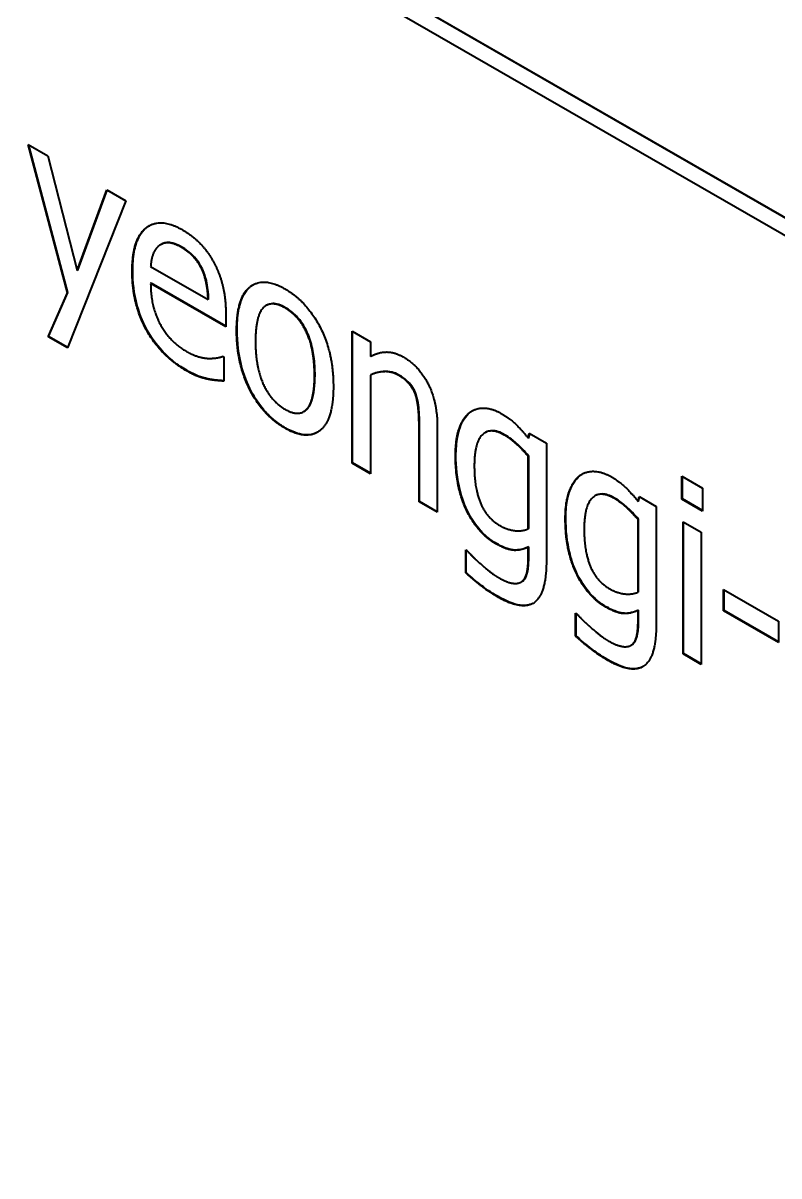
# Model space of a CAD drawing. Header units: millimetres. Extents: x 0 to 3364, y 0 to 2376.
# Drawn here: x 3004.73 to 3010, y 1870.01 to 1878.05 of the extents above; entities that cross this region are included whole.
import ezdxf

# ---------------------------------------------------------------- set-up
doc = ezdxf.new("R2010")
doc.units = ezdxf.units.MM
doc.header["$LTSCALE"] = 4
doc.layers.add('가시적인 것(ISO)', color=3, linetype='Continuous', lineweight=40, true_color=0x00ff00)
doc.layers.add('가시적인 좁은 것(ISO)', color=3, linetype='Continuous', lineweight=35, true_color=0x00ff00)

msp = doc.modelspace()

# ---------------------------------------------------------------- linework, layer by layer
at = {"layer": '가시적인 것(ISO)'}
for p, q in [((3021.3157, 1870.1946), (2989.0009, 1888.8034)), ((2989.0044, 1888.8055), (3021.3157, 1870.1987)), ((3021.4217, 1870.0109), (2988.8948, 1888.7419)), ((3005.0383, 1876.1673), (3004.7641, 1877.1997)), ((3004.7641, 1877.1997), (3004.9017, 1877.1205)), ((3005.0419, 1876.1693), (3004.769, 1877.1969)), ((3004.9017, 1877.1205), (3005.1071, 1876.3214)), ((3005.1071, 1876.3214), (3005.3125, 1876.8839)), ((3005.1106, 1876.3235), (3005.3148, 1876.8826)), ((3005.3125, 1876.8839), (3005.4458, 1876.8072)), ((3005.4458, 1876.8072), (3005.0392, 1875.7822)), ((3005.6917, 1876.504), (3005.6882, 1876.502)), ((3005.6185, 1876.3499), (3006.0191, 1876.1193)), ((3005.1106, 1876.3235), (3005.1071, 1876.3214)), ((3004.9034, 1875.8604), (3005.0383, 1876.1673)), ((3004.9069, 1875.8624), (3005.0419, 1876.1693)), ((3005.0419, 1876.1693), (3005.0383, 1876.1673)), ((3005.6221, 1876.2337), (3005.6185, 1876.2317)), ((3006.1428, 1875.9297), (3005.6185, 1876.2317)), ((3006.1428, 1875.9338), (3005.6221, 1876.2337)), ((3006.0226, 1876.1213), (3006.0191, 1876.1193)), ((3006.1428, 1876.0142), (3006.1428, 1875.9297)), ((3006.4272, 1876.0803), (3006.4237, 1876.0783)), ((3004.9069, 1875.8624), (3004.9034, 1875.8604)), ((3005.0392, 1875.7822), (3004.9034, 1875.8604)), ((3005.0405, 1875.7855), (3004.9069, 1875.8624)), ((3007.023, 1874.9787), (3007.023, 1875.8989)), ((3007.023, 1875.8989), (3007.1502, 1875.8256)), ((3007.0265, 1874.9807), (3007.0265, 1875.8969)), ((3007.1502, 1875.8256), (3007.1502, 1875.7233)), ((3006.1205, 1875.724), (3006.1282, 1875.7195)), ((3006.1282, 1875.7195), (3006.1282, 1875.5506)), ((3007.1537, 1875.5951), (3007.1502, 1875.5931)), ((3007.1502, 1875.5931), (3007.1502, 1874.9054)), ((3007.4692, 1875.4562), (3007.4657, 1875.4542)), ((3006.6889, 1875.3405), (3006.6854, 1875.3384)), ((3007.4897, 1874.7099), (3007.4897, 1875.2346)), ((3007.4933, 1874.7119), (3007.4933, 1875.2366)), ((3007.6169, 1875.2339), (3007.6169, 1874.6366)), ((3007.9536, 1875.1939), (3007.95, 1875.1919)), ((3008.2504, 1875.1533), (3008.2581, 1875.1876)), ((3008.2539, 1875.1554), (3008.2504, 1875.1533)), ((3008.2539, 1875.1554), (3008.2609, 1875.186)), ((3008.2581, 1875.1876), (3008.3776, 1875.1188)), ((3008.3776, 1875.1188), (3008.3776, 1874.3039)), ((3007.0265, 1874.9807), (3007.023, 1874.9787)), ((3007.1502, 1874.9054), (3007.023, 1874.9787)), ((3007.1502, 1874.9095), (3007.0265, 1874.9807)), ((3008.2539, 1875.0291), (3008.2504, 1875.0271)), ((3008.2504, 1874.5213), (3008.2504, 1875.0271)), ((3008.2539, 1874.5233), (3008.2539, 1875.0291)), ((3009.3222, 1874.7279), (3009.3222, 1874.8889)), ((3009.3222, 1874.8889), (3009.4666, 1874.8057)), ((3009.3258, 1874.7299), (3009.3258, 1874.8868)), ((3009.4666, 1874.8057), (3009.4666, 1874.6447)), ((3008.7194, 1874.7529), (3008.7159, 1874.7509)), ((3009.0162, 1874.7123), (3009.024, 1874.7466)), ((3009.0198, 1874.7143), (3009.0267, 1874.745)), ((3009.024, 1874.7466), (3009.1435, 1874.6778)), ((3009.3258, 1874.7299), (3009.3222, 1874.7279)), ((3009.4666, 1874.6447), (3009.3222, 1874.7279)), ((3009.4666, 1874.6488), (3009.3258, 1874.7299)), ((3007.4933, 1874.7119), (3007.4897, 1874.7099)), ((3007.6169, 1874.6366), (3007.4897, 1874.7099)), ((3007.6169, 1874.6407), (3007.4933, 1874.7119)), ((3009.0198, 1874.7143), (3009.0162, 1874.7123)), ((3009.1435, 1874.6778), (3009.1435, 1873.8629)), ((3009.0198, 1874.5881), (3009.0162, 1874.5861)), ((3009.0162, 1874.0803), (3009.0162, 1874.5861)), ((3009.0198, 1874.0823), (3009.0198, 1874.5881)), ((3009.33, 1873.6502), (3009.33, 1874.5704)), ((3009.33, 1874.5704), (3009.4572, 1874.4971)), ((3009.3335, 1873.6522), (3009.3335, 1874.5684)), ((3008.2539, 1874.5233), (3008.2504, 1874.5213)), ((3009.4572, 1874.4971), (3009.4572, 1873.5769)), ((3007.8155, 1874.2142), (3007.8155, 1874.3752)), ((3007.8155, 1874.3752), (3007.8224, 1874.3713)), ((3007.819, 1874.2163), (3007.819, 1874.3732)), ((3008.2539, 1874.3961), (3008.2504, 1874.3941)), ((3008.2504, 1874.3136), (3008.2504, 1874.3941)), ((3008.2539, 1874.3156), (3008.2539, 1874.3961)), ((3007.819, 1874.2163), (3007.8155, 1874.2142)), ((3008.2144, 1874.1595), (3008.2109, 1874.1575)), ((3008.2044, 1874.1523), (3008.2008, 1874.1503)), ((3009.0198, 1874.0823), (3009.0162, 1874.0803)), ((3009.6128, 1873.9494), (3009.6128, 1874.0985)), ((3009.6128, 1874.0985), (3009.9944, 1873.8787)), ((3009.6163, 1873.9514), (3009.6163, 1874.0964)), ((3008.5813, 1873.7732), (3008.5813, 1873.9342)), ((3008.5813, 1873.9342), (3008.5882, 1873.9302)), ((3008.5849, 1873.7752), (3008.5849, 1873.9322)), ((3009.0198, 1873.9551), (3009.0162, 1873.9531)), ((3009.0162, 1873.8726), (3009.0162, 1873.9531)), ((3009.0198, 1873.8746), (3009.0198, 1873.9551)), ((3009.6163, 1873.9514), (3009.6128, 1873.9494)), ((3009.9944, 1873.7296), (3009.6128, 1873.9494)), ((3009.9944, 1873.7337), (3009.6163, 1873.9514)), ((3009.9944, 1873.8787), (3009.9944, 1873.7296)), ((3008.5849, 1873.7752), (3008.5813, 1873.7732)), ((3008.9702, 1873.7113), (3008.9667, 1873.7093)), ((3008.9802, 1873.7185), (3008.9767, 1873.7164)), ((3009.3335, 1873.6522), (3009.33, 1873.6502)), ((3009.4572, 1873.5769), (3009.33, 1873.6502)), ((3009.4572, 1873.581), (3009.3335, 1873.6522))]:
    msp.add_line(p, q, dxfattribs=at)
for points, degree in [([(3005.4896, 1876.3168), (3005.4896, 1876.5414), (3005.683, 1876.6964), (3005.8394, 1876.6063)], 2), ([(3005.8394, 1876.6063), (3005.9099, 1876.5657), (3006.0182, 1876.4537), (3006.0586, 1876.3777)], 2), ([(3005.6813, 1876.4976), (3005.652, 1876.4777), (3005.6228, 1876.4061), (3005.6185, 1876.3499)], 2), ([(3005.8317, 1876.4836), (3005.781, 1876.5128), (3005.7096, 1876.5171), (3005.6813, 1876.4976)], 2), ([(3005.9761, 1876.3288), (3005.9537, 1876.3765), (3005.8833, 1876.4539), (3005.8317, 1876.4836)], 2), ([(3006.0191, 1876.1193), (3006.0173, 1876.1829), (3005.9959, 1876.2867), (3005.9761, 1876.3288)], 2), ([(3006.0586, 1876.3777), (3006.0999, 1876.3013), (3006.1428, 1876.1245), (3006.1428, 1876.0142)], 2), ([(3005.8695, 1875.622), (3005.689, 1875.726), (3005.4896, 1876.0883), (3005.4896, 1876.3168)], 2), ([(3005.6185, 1876.2317), (3005.6185, 1876.0717), (3005.7509, 1875.8255), (3005.8686, 1875.7577)], 2), ([(3006.2176, 1875.9026), (3006.2176, 1876.1331), (3006.4033, 1876.2816), (3006.5554, 1876.194)], 2), ([(3006.5554, 1876.194), (3006.7084, 1876.1059), (3006.8923, 1875.7456), (3006.8923, 1875.514)], 2), ([(3006.5554, 1876.0608), (3006.4566, 1876.1177), (3006.3491, 1876.0057), (3006.3491, 1875.8268)], 2), ([(3006.7608, 1875.5897), (3006.7608, 1875.7686), (3006.6543, 1876.0039), (3006.5554, 1876.0608)], 2), ([(3006.5554, 1875.2221), (3006.3981, 1875.3127), (3006.2176, 1875.678), (3006.2176, 1875.9026)], 2), ([(3006.3491, 1875.8268), (3006.3491, 1875.6529), (3006.4566, 1875.4122), (3006.5554, 1875.3552)], 2), ([(3005.8686, 1875.7577), (3005.9099, 1875.7339), (3005.9907, 1875.7103), (3006.0234, 1875.7093)], 2), ([(3006.0234, 1875.7093), (3006.0577, 1875.7094), (3006.105, 1875.717), (3006.1205, 1875.724)], 2), ([(3007.1502, 1875.7233), (3007.2069, 1875.7532), (3007.3178, 1875.755), (3007.3797, 1875.7193)], 2), ([(3007.3797, 1875.7193), (3007.4914, 1875.655), (3007.6169, 1875.4038), (3007.6169, 1875.2339)], 2), ([(3006.013, 1875.5652), (3005.9761, 1875.5736), (3005.9159, 1875.5953), (3005.8695, 1875.622)], 2), ([(3007.3462, 1875.5915), (3007.2989, 1875.6188), (3007.1983, 1875.6151), (3007.1502, 1875.5931)], 2), ([(3006.1282, 1875.5506), (3006.1059, 1875.5525), (3006.0397, 1875.5588), (3006.013, 1875.5652)], 2), ([(3006.5554, 1875.3552), (3006.6534, 1875.2988), (3006.7608, 1875.4128), (3006.7608, 1875.5897)], 2), ([(3007.4657, 1875.4542), (3007.4502, 1875.4979), (3007.3943, 1875.5638), (3007.3462, 1875.5915)], 2), ([(3006.8923, 1875.514), (3006.8923, 1875.2815), (3006.7084, 1875.134), (3006.5554, 1875.2221)], 2), ([(3007.4897, 1875.2346), (3007.4897, 1875.2982), (3007.4794, 1875.4135), (3007.4657, 1875.4542)], 2), ([(3007.8404, 1875.3308), (3007.8834, 1875.3647), (3008.0003, 1875.3619), (3008.0622, 1875.3263)], 2), ([(3007.7433, 1875.0329), (3007.7433, 1875.1472), (3007.7957, 1875.2939), (3007.8404, 1875.3308)], 2), ([(3007.8439, 1875.3328), (3007.8493, 1875.337), (3007.8548, 1875.3409), (3007.8606, 1875.3443)], 3), ([(3008.0622, 1875.3263), (3008.1215, 1875.2922), (3008.2074, 1875.2089), (3008.2504, 1875.1533)], 2), ([(3008.0828, 1875.1753), (3007.9857, 1875.2312), (3007.8748, 1875.1222), (3007.8748, 1874.9602)], 2), ([(3008.2504, 1875.0271), (3008.2031, 1875.0822), (3008.1223, 1875.1525), (3008.0828, 1875.1753)], 2), ([(3008.0252, 1874.4174), (3007.8963, 1874.4917), (3007.7433, 1874.8133), (3007.7433, 1875.0329)], 2), ([(3007.8748, 1874.9602), (3007.8748, 1874.8071), (3007.959, 1874.5986), (3008.0544, 1874.5437)], 2), ([(3008.5091, 1874.5919), (3008.5091, 1874.7062), (3008.5616, 1874.8529), (3008.6062, 1874.8898)], 2), ([(3008.6062, 1874.8898), (3008.6492, 1874.9236), (3008.7661, 1874.9209), (3008.828, 1874.8853)], 2), ([(3008.6098, 1874.8918), (3008.6151, 1874.896), (3008.6207, 1874.8998), (3008.6265, 1874.9033)], 3), ([(3008.828, 1874.8853), (3008.8873, 1874.8511), (3008.9733, 1874.7679), (3009.0162, 1874.7123)], 2), ([(3008.8486, 1874.7343), (3008.7515, 1874.7902), (3008.6406, 1874.6811), (3008.6406, 1874.5192)], 2), ([(3009.0162, 1874.5861), (3008.969, 1874.6411), (3008.8882, 1874.7115), (3008.8486, 1874.7343)], 2), ([(3008.791, 1873.9764), (3008.6621, 1874.0506), (3008.5091, 1874.3723), (3008.5091, 1874.5919)], 2), ([(3008.0544, 1874.5437), (3008.1034, 1874.5155), (3008.2083, 1874.5028), (3008.2504, 1874.5213)], 2), ([(3008.6406, 1874.5192), (3008.6406, 1874.3661), (3008.7249, 1874.1576), (3008.8203, 1874.1027)], 2), ([(3008.2504, 1874.3941), (3008.1988, 1874.3691), (3008.1, 1874.3744), (3008.0252, 1874.4174)], 2), ([(3007.8224, 1874.3713), (3007.8352, 1874.3569), (3007.8851, 1874.3063), (3007.9169, 1874.279)], 2), ([(3007.9169, 1874.279), (3007.9521, 1874.2478), (3008.0123, 1874.2002), (3008.0476, 1874.18)], 2), ([(3008.3776, 1874.3039), (3008.3776, 1874.0694), (3008.21, 1873.9473), (3008.0372, 1874.0468)], 2), ([(3008.2109, 1874.1575), (3008.2332, 1874.1784), (3008.2504, 1874.2569), (3008.2504, 1874.3136)], 2), ([(3008.0372, 1874.0468), (3007.9814, 1874.0789), (3007.8653, 1874.1676), (3007.8155, 1874.2142)], 2), ([(3008.0476, 1874.18), (3008.106, 1874.1463), (3008.1877, 1874.137), (3008.2109, 1874.1575)], 2), ([(3008.2044, 1874.1523), (3008.2079, 1874.1543), (3008.2113, 1874.1567), (3008.2144, 1874.1595)], 3), ([(3008.8203, 1874.1027), (3008.8693, 1874.0745), (3008.9741, 1874.0618), (3009.0162, 1874.0803)], 2), ([(3008.5882, 1873.9302), (3008.6011, 1873.9159), (3008.6509, 1873.8653), (3008.6827, 1873.838)], 2), ([(3009.0162, 1873.9531), (3008.9647, 1873.9281), (3008.8658, 1873.9333), (3008.791, 1873.9764)], 2), ([(3008.6827, 1873.838), (3008.718, 1873.8068), (3008.7782, 1873.7592), (3008.8134, 1873.7389)], 2), ([(3009.1435, 1873.8629), (3009.1435, 1873.6284), (3008.9758, 1873.5063), (3008.8031, 1873.6057)], 2), ([(3008.9767, 1873.7164), (3008.9991, 1873.7374), (3009.0162, 1873.8159), (3009.0162, 1873.8726)], 2), ([(3008.8031, 1873.6057), (3008.7472, 1873.6379), (3008.6312, 1873.7266), (3008.5813, 1873.7732)], 2), ([(3008.8134, 1873.7389), (3008.8718, 1873.7053), (3008.9535, 1873.696), (3008.9767, 1873.7164)], 2), ([(3008.9702, 1873.7113), (3008.9738, 1873.7133), (3008.9771, 1873.7157), (3008.9802, 1873.7185)], 3)]:
    msp.add_open_spline(points, degree=degree, dxfattribs=at)
for points, knots in [([(3005.4931, 1876.3189), (3005.4931, 1876.3653), (3005.4962, 1876.4103), (3005.5105, 1876.4886), (3005.5208, 1876.5227), (3005.5578, 1876.596), (3005.5854, 1876.6204), (3005.6096, 1876.6347)], [-0.14210217, -0.14210217, -0.14210217, -0.14210217, -0.1209944, -0.1209944, -0.10207716, -0.10207716, -0.07378621, -0.07378621, -0.07378621, -0.07378621]), ([(3005.8352, 1876.4856), (3005.8191, 1876.4949), (3005.8027, 1876.5029), (3005.7673, 1876.5155), (3005.7542, 1876.5168), (3005.7259, 1876.5179), (3005.7077, 1876.5132), (3005.6917, 1876.504)], [-0.03522729, -0.03522729, -0.03522729, -0.03522729, -0.02935181, -0.02935181, -0.02212217, -0.02212217, -0.00284568, -0.00284568, -0.00284568, -0.00284568]), ([(3005.9796, 1876.3309), (3005.9717, 1876.3477), (3005.9626, 1876.3638), (3005.9393, 1876.3979), (3005.9267, 1876.4124), (3005.8917, 1876.4491), (3005.8628, 1876.4697), (3005.8352, 1876.4856)], [-0.03904079, -0.03904079, -0.03904079, -0.03904079, -0.03201187, -0.03201187, -0.02341156, -0.02341156, 0, 0, 0, 0]), ([(3006.0226, 1876.1213), (3006.0213, 1876.1681), (3006.0165, 1876.2109), (3006.0008, 1876.2771), (3005.992, 1876.3044), (3005.9796, 1876.3309)], [-0.04407769, -0.04407769, -0.04407769, -0.04407769, -0.01765231, -0.01765231, 0, 0, 0, 0]), ([(3005.873, 1875.6241), (3005.8414, 1875.6423), (3005.8096, 1875.6634), (3005.7504, 1875.7105), (3005.7229, 1875.7357), (3005.6582, 1875.806), (3005.6243, 1875.8528), (3005.5726, 1875.9453), (3005.5455, 1876.002), (3005.5013, 1876.1606), (3005.4931, 1876.2432), (3005.4931, 1876.3189)], [-0.25738, -0.25738, -0.25738, -0.25738, -0.2101741, -0.2101741, -0.167381, -0.167381, -0.1045278, -0.1045278, -0.0555574, -0.0555574, 0, 0, 0, 0]), ([(3006.2211, 1875.9046), (3006.2211, 1875.9518), (3006.2241, 1875.998), (3006.2378, 1876.0775), (3006.2476, 1876.112), (3006.2841, 1876.1873), (3006.3111, 1876.2096), (3006.3326, 1876.2223)], [-0.13063328, -0.13063328, -0.13063328, -0.13063328, -0.1123019, -0.1123019, -0.09621194, -0.09621194, -0.07150376, -0.07150376, -0.07150376, -0.07150376]), ([(3006.5589, 1876.0629), (3006.5429, 1876.0721), (3006.5269, 1876.0796), (3006.4968, 1876.0893), (3006.4828, 1876.0917), (3006.4538, 1876.0914), (3006.4397, 1876.0875), (3006.4272, 1876.0803)], [-0.13544963, -0.13544963, -0.13544963, -0.13544963, -0.11875979, -0.11875979, -0.10326441, -0.10326441, -0.08473146, -0.08473146, -0.08473146, -0.08473146]), ([(3006.7644, 1875.5918), (3006.7644, 1875.6337), (3006.7622, 1875.6786), (3006.7511, 1875.7598), (3006.7433, 1875.7983), (3006.7175, 1875.8783), (3006.7022, 1875.9085), (3006.674, 1875.957), (3006.656, 1875.9813), (3006.6112, 1876.0282), (3006.5852, 1876.0477), (3006.5589, 1876.0629)], [-0.085957, -0.085957, -0.085957, -0.085957, -0.06934265, -0.06934265, -0.05592497, -0.05592497, -0.04101288, -0.04101288, -0.02228505, -0.02228505, 0, 0, 0, 0]), ([(3006.5589, 1875.2241), (3006.5346, 1875.2382), (3006.5102, 1875.2545), (3006.464, 1875.2916), (3006.4423, 1875.3117), (3006.3865, 1875.3724), (3006.3559, 1875.4154), (3006.3049, 1875.507), (3006.2767, 1875.5675), (3006.23, 1875.7348), (3006.2211, 1875.8234), (3006.2211, 1875.9046)], [-0.2314011, -0.2314011, -0.2314011, -0.2314011, -0.1968434, -0.1968434, -0.1646481, -0.1646481, -0.1102897, -0.1102897, -0.0596216, -0.0596216, 0, 0, 0, 0]), ([(3006.0166, 1875.5672), (3005.9945, 1875.5722), (3005.9722, 1875.5783), (3005.9256, 1875.5951), (3005.8972, 1875.6101), (3005.873, 1875.6241)], [-0.03994906, -0.03994906, -0.03994906, -0.03994906, -0.02053288, -0.02053288, 0, 0, 0, 0]), ([(3007.3497, 1875.5936), (3007.3334, 1875.603), (3007.3174, 1875.6094), (3007.2787, 1875.6195), (3007.2606, 1875.6193), (3007.2166, 1875.6176), (3007.1838, 1875.6088), (3007.1537, 1875.5951)], [-0.04783413, -0.04783413, -0.04783413, -0.04783413, -0.04228344, -0.04228344, -0.03417336, -0.03417336, 0, 0, 0, 0]), ([(3006.1282, 1875.5529), (3006.1062, 1875.5548), (3006.0829, 1875.5571), (3006.0572, 1875.5595), (3006.0365, 1875.5625), (3006.0166, 1875.5672)], [-0.02367493, -0.02367493, -0.02367493, -0.02367493, -0.01762699, -0.01762699, 0, 0, 0, 0]), ([(3006.6889, 1875.3405), (3006.6924, 1875.3424), (3006.6957, 1875.3447), (3006.7204, 1875.3638), (3006.7335, 1875.389), (3006.7586, 1875.4612), (3006.7644, 1875.5246), (3006.7644, 1875.5918)], [-0.07855563, -0.07855563, -0.07855563, -0.07855563, -0.07477469, -0.07477469, -0.04926273, -0.04926273, 0, 0, 0, 0]), ([(3007.4692, 1875.4562), (3007.4634, 1875.4726), (3007.456, 1875.4887), (3007.4359, 1875.5216), (3007.4251, 1875.5344), (3007.3959, 1875.5641), (3007.3729, 1875.5802), (3007.3497, 1875.5936)], [-0.03855405, -0.03855405, -0.03855405, -0.03855405, -0.0297502, -0.0297502, -0.01964082, -0.01964082, 0, 0, 0, 0]), ([(3007.4933, 1875.2366), (3007.4933, 1875.2897), (3007.4906, 1875.3437), (3007.4822, 1875.4066), (3007.4773, 1875.4322), (3007.4692, 1875.4562)], [-0.04331503, -0.04331503, -0.04331503, -0.04331503, -0.0157872, -0.0157872, 0, 0, 0, 0]), ([(3007.7468, 1875.035), (3007.7468, 1875.1418), (3007.764, 1875.1987), (3007.7912, 1875.2713), (3007.8135, 1875.3077), (3007.8439, 1875.3328)], [-0.0688188, -0.0688188, -0.0688188, -0.0688188, -0.04064011, -0.04064011, 0, 0, 0, 0]), ([(3006.7821, 1875.195), (3006.7548, 1875.1798), (3006.7237, 1875.1736), (3006.6473, 1875.1813), (3006.6034, 1875.1985), (3006.5589, 1875.2241)], [-0.07012066, -0.07012066, -0.07012066, -0.07012066, -0.03775459, -0.03775459, 0, 0, 0, 0]), ([(3008.0863, 1875.1773), (3008.071, 1875.1861), (3008.0558, 1875.1933), (3008.0268, 1875.2029), (3008.0133, 1875.2054), (3007.9828, 1875.2059), (3007.9673, 1875.2018), (3007.9536, 1875.1939)], [-0.15303008, -0.15303008, -0.15303008, -0.15303008, -0.13082508, -0.13082508, -0.11003161, -0.11003161, -0.08170016, -0.08170016, -0.08170016, -0.08170016]), ([(3008.2539, 1875.0291), (3008.2263, 1875.0613), (3008.1963, 1875.0932), (3008.1492, 1875.1343), (3008.1213, 1875.1572), (3008.0863, 1875.1773)], [-0.08193339, -0.08193339, -0.08193339, -0.08193339, -0.02968229, -0.02968229, 0, 0, 0, 0]), ([(3008.0287, 1874.4195), (3008.0086, 1874.4311), (3007.9885, 1874.4448), (3007.9502, 1874.4763), (3007.9322, 1874.4935), (3007.8856, 1874.5461), (3007.8603, 1874.5836), (3007.8053, 1874.6864), (3007.7869, 1874.7438), (3007.7539, 1874.8715), (3007.7468, 1874.9576), (3007.7468, 1875.035)], [-0.1240776, -0.1240776, -0.1240776, -0.1240776, -0.1129254, -0.1129254, -0.1024056, -0.1024056, -0.0843546, -0.0843546, -0.0567559, -0.0567559, 0, 0, 0, 0]), ([(3008.5127, 1874.5939), (3008.5127, 1874.7008), (3008.5298, 1874.7576), (3008.5571, 1874.8303), (3008.5793, 1874.8667), (3008.6098, 1874.8918)], [-0.0688188, -0.0688188, -0.0688188, -0.0688188, -0.04064011, -0.04064011, 0, 0, 0, 0]), ([(3008.8522, 1874.7363), (3008.8369, 1874.7451), (3008.8216, 1874.7523), (3008.7926, 1874.7619), (3008.7791, 1874.7644), (3008.7487, 1874.7649), (3008.7331, 1874.7608), (3008.7194, 1874.7529)], [-0.15303008, -0.15303008, -0.15303008, -0.15303008, -0.13082508, -0.13082508, -0.11003161, -0.11003161, -0.08170016, -0.08170016, -0.08170016, -0.08170016]), ([(3009.0198, 1874.5881), (3008.9922, 1874.6203), (3008.9622, 1874.6522), (3008.915, 1874.6932), (3008.8872, 1874.7162), (3008.8522, 1874.7363)], [-0.08193339, -0.08193339, -0.08193339, -0.08193339, -0.02968229, -0.02968229, 0, 0, 0, 0]), ([(3008.7946, 1873.9784), (3008.7744, 1873.99), (3008.7543, 1874.0038), (3008.716, 1874.0353), (3008.6981, 1874.0525), (3008.6515, 1874.1051), (3008.6262, 1874.1426), (3008.5712, 1874.2454), (3008.5528, 1874.3028), (3008.5198, 1874.4305), (3008.5127, 1874.5166), (3008.5127, 1874.5939)], [-0.1240776, -0.1240776, -0.1240776, -0.1240776, -0.1129254, -0.1129254, -0.1024056, -0.1024056, -0.0843546, -0.0843546, -0.0567559, -0.0567559, 0, 0, 0, 0]), ([(3008.2539, 1874.3961), (3008.2052, 1874.3725), (3008.1681, 1874.372), (3008.1098, 1874.3781), (3008.0679, 1874.3969), (3008.0287, 1874.4195)], [-0.05329034, -0.05329034, -0.05329034, -0.05329034, -0.033257, -0.033257, 0, 0, 0, 0]), ([(3008.2144, 1874.1595), (3008.2219, 1874.1665), (3008.2282, 1874.175), (3008.2406, 1874.1992), (3008.2439, 1874.2131), (3008.2517, 1874.2487), (3008.2539, 1874.2822), (3008.2539, 1874.3156)], [-0.03404592, -0.03404592, -0.03404592, -0.03404592, -0.03011691, -0.03011691, -0.02454432, -0.02454432, 0, 0, 0, 0]), ([(3008.0408, 1874.0488), (3007.9892, 1874.0785), (3007.9478, 1874.1093), (3007.8905, 1874.1531), (3007.8542, 1874.1834), (3007.819, 1874.2163)], [-0.04924835, -0.04924835, -0.04924835, -0.04924835, -0.03125372, -0.03125372, 0, 0, 0, 0]), ([(3008.2851, 1874.0026), (3008.2842, 1874.0021), (3008.2832, 1874.0015), (3008.2568, 1873.9879), (3008.227, 1873.9845), (3008.1458, 1873.9956), (3008.0925, 1874.019), (3008.0408, 1874.0488)], [-0.07470355, -0.07470355, -0.07470355, -0.07470355, -0.07360033, -0.07360033, -0.04385366, -0.04385366, 0, 0, 0, 0]), ([(3009.0198, 1873.9551), (3008.9711, 1873.9315), (3008.9339, 1873.931), (3008.8756, 1873.9371), (3008.8338, 1873.9559), (3008.7946, 1873.9784)], [-0.05329034, -0.05329034, -0.05329034, -0.05329034, -0.033257, -0.033257, 0, 0, 0, 0]), ([(3008.9802, 1873.7185), (3008.9877, 1873.7255), (3008.994, 1873.734), (3009.0064, 1873.7582), (3009.0097, 1873.7721), (3009.0175, 1873.8077), (3009.0198, 1873.8411), (3009.0198, 1873.8746)], [-0.03404592, -0.03404592, -0.03404592, -0.03404592, -0.03011691, -0.03011691, -0.02454432, -0.02454432, 0, 0, 0, 0]), ([(3008.8066, 1873.6078), (3008.755, 1873.6375), (3008.7137, 1873.6683), (3008.6564, 1873.7121), (3008.62, 1873.7424), (3008.5849, 1873.7752)], [-0.04924835, -0.04924835, -0.04924835, -0.04924835, -0.03125372, -0.03125372, 0, 0, 0, 0]), ([(3009.051, 1873.5616), (3009.05, 1873.561), (3009.0491, 1873.5605), (3009.0226, 1873.5469), (3008.9928, 1873.5435), (3008.9117, 1873.5546), (3008.8583, 1873.578), (3008.8066, 1873.6078)], [-0.07470355, -0.07470355, -0.07470355, -0.07470355, -0.07360033, -0.07360033, -0.04385366, -0.04385366, 0, 0, 0, 0])]:
    msp.add_open_spline(points, degree=3, knots=knots, dxfattribs=at)
at = {"layer": '가시적인 좁은 것(ISO)'}
for p, q in [((3005.8352, 1876.4856), (3005.8317, 1876.4836)), ((3005.9796, 1876.3309), (3005.9761, 1876.3288)), ((3005.4931, 1876.3189), (3005.4896, 1876.3168)), ((3006.5589, 1876.0629), (3006.5554, 1876.0608)), ((3006.2211, 1875.9046), (3006.2176, 1875.9026)), ((3005.873, 1875.6241), (3005.8695, 1875.622)), ((3006.0166, 1875.5672), (3006.013, 1875.5652)), ((3006.7644, 1875.5918), (3006.7608, 1875.5897)), ((3007.3497, 1875.5936), (3007.3462, 1875.5915)), ((3007.8439, 1875.3328), (3007.8404, 1875.3308)), ((3006.5589, 1875.2241), (3006.5554, 1875.2221)), ((3007.4933, 1875.2366), (3007.4897, 1875.2346)), ((3008.0863, 1875.1773), (3008.0828, 1875.1753)), ((3007.7468, 1875.035), (3007.7433, 1875.0329)), ((3008.6098, 1874.8918), (3008.6062, 1874.8898)), ((3008.8522, 1874.7363), (3008.8486, 1874.7343)), ((3008.5127, 1874.5939), (3008.5091, 1874.5919)), ((3008.0287, 1874.4195), (3008.0252, 1874.4174)), ((3008.2539, 1874.3156), (3008.2504, 1874.3136)), ((3008.0408, 1874.0488), (3008.0372, 1874.0468)), ((3008.7946, 1873.9784), (3008.791, 1873.9764)), ((3009.0198, 1873.8746), (3009.0162, 1873.8726)), ((3008.8066, 1873.6078), (3008.8031, 1873.6057))]:
    msp.add_line(p, q, dxfattribs=at)

doc.saveas('drawing.dxf')
